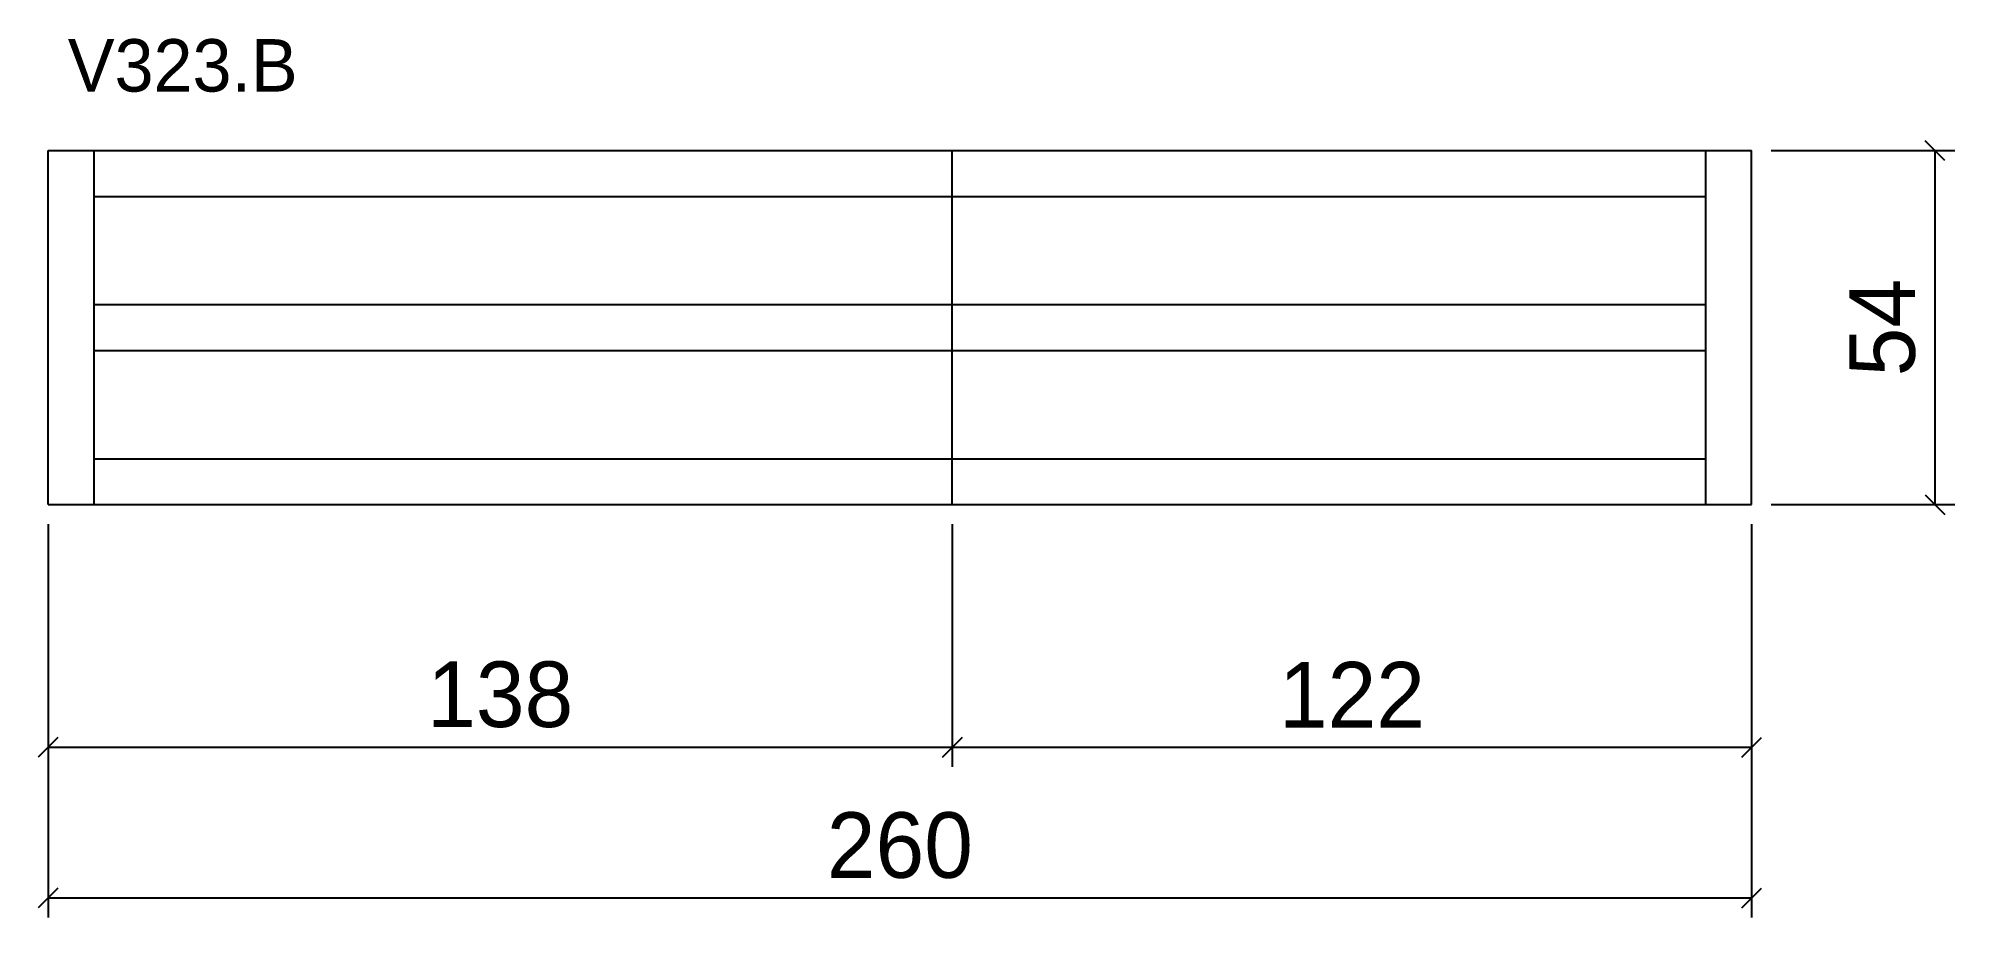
# Model space of a CAD drawing. Extents: x -2 to 291, y -267 to -133.
import ezdxf

# ---------------------------------------------------------------- set-up
doc = ezdxf.new("R2010")
doc.units = 0
for name, color, linetype in [('COTA', 241, 'Continuous'), ('NOMENCLATURA', 7, 'Continuous'), ('Painéis', 200, 'Continuous'), ('SARR_2.2x7', 40, 'Continuous')]:
    doc.layers.add(name, color=color, linetype=linetype)
doc.dimstyles.new('PAINEL', dxfattribs={"dimtxt": 10, "dimasz": 3, "dimexe": 3, "dimexo": 3, "dimgap": 3, "dimtad": 1, "dimblk": 'OBLIQUE', "dimblk1": 'OBLIQUE', "dimcen": 2.5, "dimclrd": 4, "dimclre": 4, "dimclrt": 240, "dimazin": 3, "dimtfac": 1, "dimtmove": 0, "dimatfit": 3})

# ---------------------------------------------------------------- blocks, each defined once
blk = doc.blocks.new('_OBLIQUE')
at = {"color": 0, "linetype": 'BYBLOCK'}
blk.add_line((-0.5, -0.5), (0.5, 0.5), dxfattribs=at)

msp = doc.modelspace()

# ---------------------------------------------------------------- linework, layer by layer
at = {"layer": 'Painéis'}
for p, q in [((0, -150), (138, -150)), ((0, -204), (0, -150)), ((138, -204), (138, -150)), ((138, -150), (260, -150)), ((260, -204), (260, -150)), ((0, -204), (138, -204)), ((138, -204), (260, -204))]:
    msp.add_line(p, q, dxfattribs=at)
at = {"layer": 'SARR_2.2x7'}
for p, q in [((7, -204), (7, -150)), ((253, -204), (253, -150))]:
    msp.add_line(p, q, dxfattribs=at)
for points in [[(7, -157), (138, -157)], [(7, -157), (138, -157)], [(138, -157), (253, -157)], [(138, -157), (253, -157)], [(7, -173.5), (138, -173.5)], [(7, -173.5), (138, -173.5)], [(138, -173.5), (253, -173.5)], [(138, -173.5), (253, -173.5)], [(7, -180.5), (138, -180.5)], [(7, -180.5), (138, -180.5)], [(138, -180.5), (253, -180.5)], [(138, -180.5), (253, -180.5)], [(7, -197), (138, -197)], [(7, -197), (138, -197)], [(138, -197), (253, -197)], [(138, -197), (253, -197)]]:
    msp.add_lwpolyline(points, dxfattribs=at)

# ---------------------------------------------------------------- texts
at = {"layer": 'NOMENCLATURA'}
msp.add_text('V323.B', height=8, dxfattribs=at).set_placement((3, -141))

# ---------------------------------------------------------------- dimensions: what is measured, and where the dimension line sits
at = {"layer": 'COTA'}
msp.add_linear_dim(base=(288, -204), p1=(260, -204), p2=(260, -150), angle=90, dimstyle='PAINEL', dxfattribs=at).render()
msp.add_linear_dim(base=(288, -204), p1=(260, -204), p2=(260, -150), angle=90, dimstyle='PAINEL', dxfattribs=at).render()
for base, p1, p2 in [((0, -241), (0, -204), (138, -204)), ((0, -264), (0, -204), (260, -204)), ((138, -241), (138, -204), (260, -204))]:
    msp.add_linear_dim(base=base, p1=p1, p2=p2, dimstyle='PAINEL', dxfattribs=at).render()

doc.saveas('drawing.dxf')
